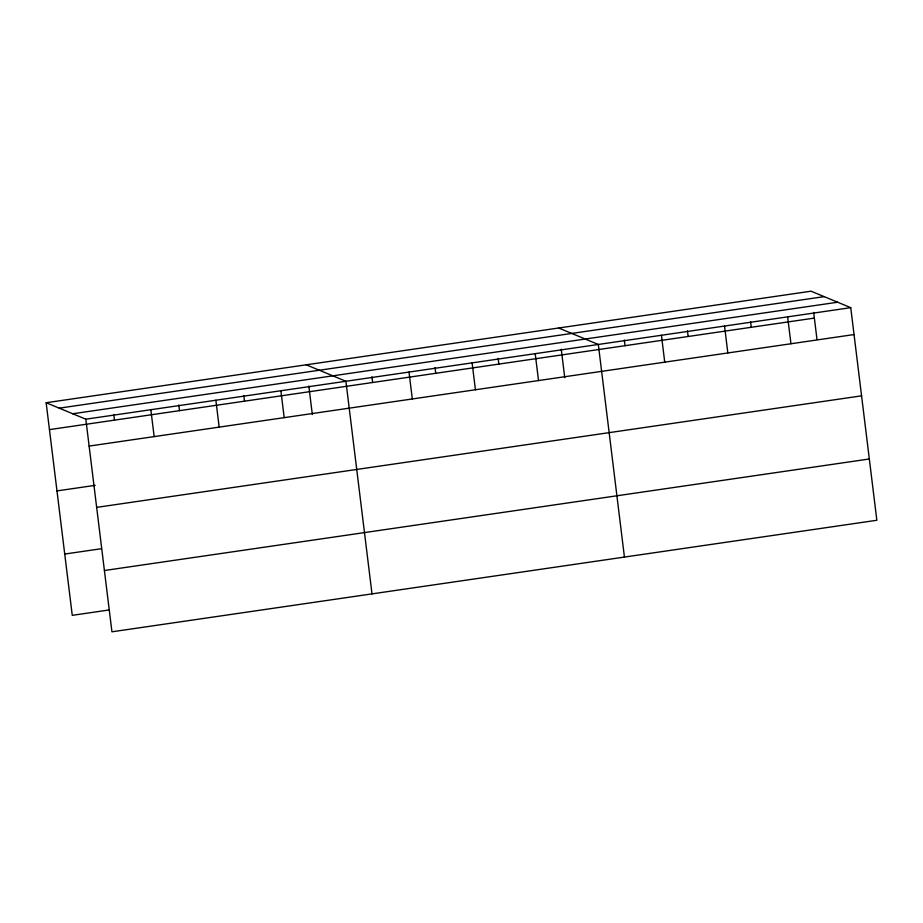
<?xml version="1.0" encoding="UTF-8"?>
<svg xmlns="http://www.w3.org/2000/svg" width="923" height="923" viewBox="0 0 923 923"><rect width="100%" height="100%" fill="white"/><g stroke="black" fill="none" stroke-linecap="round" stroke-linejoin="round"><path stroke-width="1.38" d="M46.15 402.728L811.063 291.195L850.741 307.659L876.85 520.272L111.937 631.805L85.827 419.192L46.15 402.728L72.259 615.341L109.006 609.976M59.245 408.162L824.158 296.629M72.732 413.758L837.646 302.225M85.827 419.192L850.741 307.659M49.45 429.622L814.363 318.089M89.127 446.086L854.052 334.553M56.972 490.909L95.138 485.348M96.661 507.373L861.574 395.84M64.725 554.054L101.484 548.7M104.414 570.518L869.328 458.985M558.646 328L598.323 344.464L624.433 557.077M306.217 364.804L345.906 381.268L372.004 593.881M813.671 312.436L816.993 339.468M787.642 316.866L790.942 343.76M750.572 321.631L751.264 327.296M724.532 326.061L727.832 352.955M687.462 330.838L688.154 336.491M661.433 335.268L664.733 362.162M624.352 340.033L625.056 345.698M561.253 349.24L564.749 377.703M535.213 353.671L538.524 380.564M498.143 358.436L498.835 364.1M472.115 362.866L475.414 389.76M435.045 367.642L435.737 373.296M409.004 372.073L412.304 398.967M371.934 376.838L372.627 382.503M308.824 386.045L312.32 414.508M280.88 390.752L284.18 417.646M243.81 395.517L244.503 401.182M215.867 400.236L219.166 427.13M178.797 405.001L179.489 410.666M150.841 409.708L154.153 436.602M113.771 414.485L114.475 420.15"/></g></svg>
